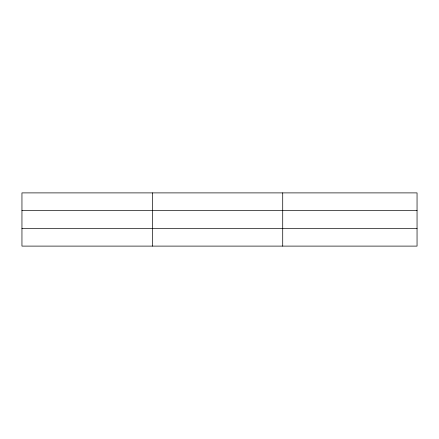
<?xml version="1.0" encoding="UTF-8"?>
<svg xmlns="http://www.w3.org/2000/svg" width="439" height="439" viewBox="0 0 439 439"><rect width="100%" height="100%" fill="white"/><g stroke="black" fill="none" stroke-linecap="round" stroke-linejoin="round"><path stroke-width="0.66" d="M152.333 246.109L152.333 192.891M282.716 246.109L282.716 192.891M417.05 228.549L417.05 246.109L21.95 246.109L21.95 192.891L417.05 192.891L417.05 228.549L21.95 228.549M21.95 210.451L417.05 210.451"/></g></svg>
